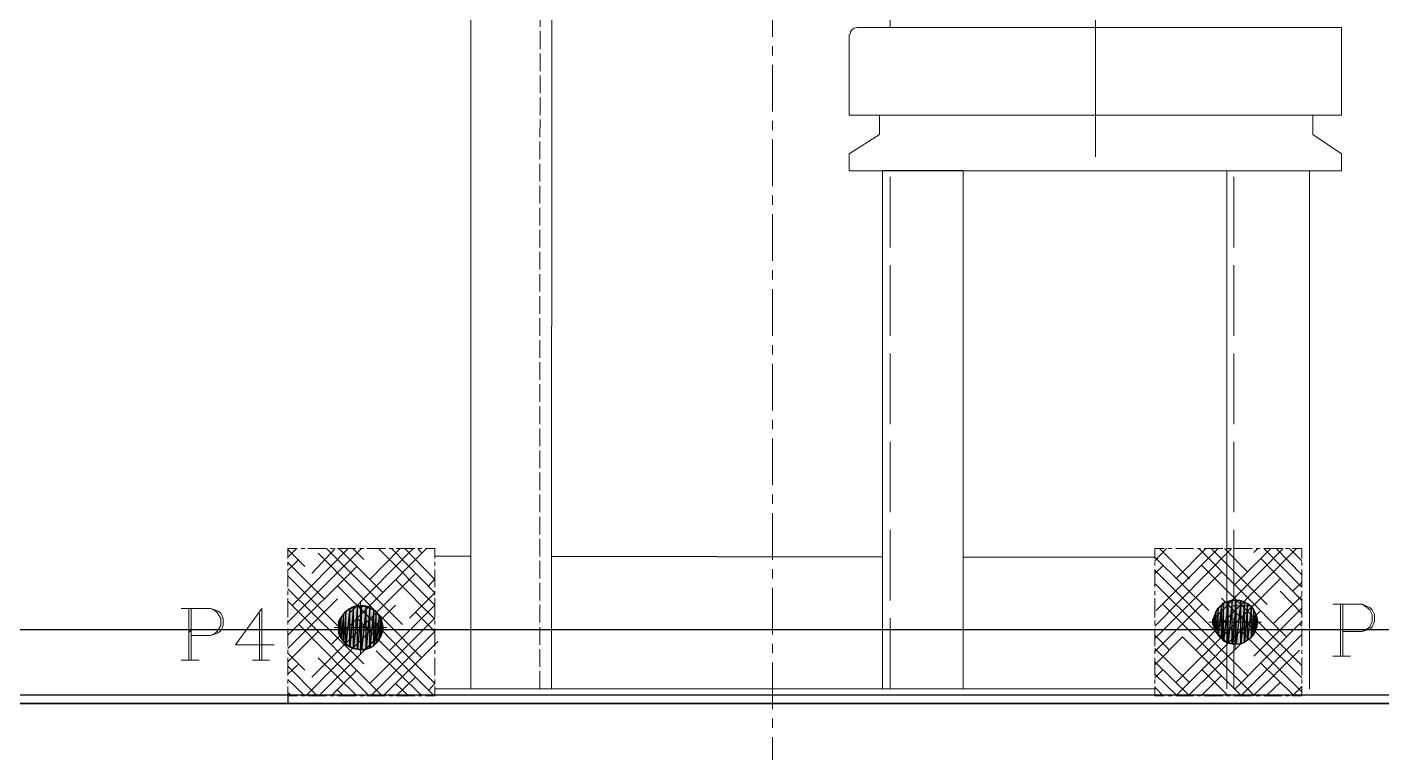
# Model space of a CAD drawing. Header units: millimetres. Extents: x -665 to 1025160, y -26028 to 4210.
# Drawn here: x 17782 to 18704, y -2053 to -1560 of the extents above; entities that cross this region are included whole.
import ezdxf

# ---------------------------------------------------------------- set-up
doc = ezdxf.new("R2010")
doc.units = ezdxf.units.MM
doc.linetypes.add('$0$ACAD_ISO02W100', pattern=[15, 12, -3])
doc.linetypes.add('$0$CENTER', pattern=[50.8, 31.75, -6.35, 6.35, -6.35])
doc.layers.add('$0$CL', color=2, linetype='$0$CENTER', lineweight=0)
doc.layers.add('$0$DL', color=8, linetype='$0$ACAD_ISO02W100', lineweight=0)
for name, color, linetype in [('A-ANNO', 7, 'Continuous'), ('A-SLAB', 7, 'Continuous'), ('S-BEAM', 7, 'Continuous')]:
    doc.layers.add(name, color=color, linetype=linetype)

msp = doc.modelspace()

# ---------------------------------------------------------------- hatches: boundary and pattern name
at = {"true_color": 0x000007}
h = msp.add_hatch(color=7, dxfattribs=at)
h.paths.add_polyline_path([(18003.939, -1982.048), (18003.939, -1953.607), (18001.305, -1980.994)])
h.paths.add_polyline_path([(18003.939, -1953.607), (18001.305, -1980.994), (18001.305, -1955.187)])
h = msp.add_hatch(color=7, dxfattribs=at)
h.paths.add_polyline_path([(18006.572, -1982.574), (18006.572, -1953.08), (18003.939, -1982.048)])
h.paths.add_polyline_path([(18006.572, -1953.08), (18003.939, -1982.048), (18003.939, -1953.607)])
h = msp.add_hatch(color=7, dxfattribs=at)
h.paths.add_polyline_path([(18009.206, -1983.101), (18009.206, -1953.08), (18006.572, -1982.574)])
h.paths.add_polyline_path([(18009.206, -1953.08), (18006.572, -1982.574), (18006.572, -1953.08)])
h = msp.add_hatch(color=7, dxfattribs=at)
h.paths.add_polyline_path([(18012.366, -1982.574), (18012.366, -1953.607), (18009.206, -1983.101)])
h.paths.add_polyline_path([(18012.366, -1953.607), (18009.206, -1983.101), (18009.206, -1953.08)])
h = msp.add_hatch(color=7, dxfattribs=at)
h.paths.add_polyline_path([(18014.999, -1981.521), (18014.999, -1954.66), (18012.366, -1982.574)])
h.paths.add_polyline_path([(18014.999, -1954.66), (18012.366, -1982.574), (18012.366, -1953.607)])
h = msp.add_hatch(color=7, dxfattribs=at)
h.paths.add_polyline_path([(18594.357, -1975.201), (18594.357, -1952.553), (18592.25, -1973.094)])
h.paths.add_polyline_path([(18594.357, -1952.553), (18592.25, -1973.094), (18592.25, -1954.66)])
h = msp.add_hatch(color=7, dxfattribs=at)
h.paths.add_polyline_path([(18595.937, -1976.781), (18595.937, -1950.973), (18594.357, -1975.201)])
h.paths.add_polyline_path([(18595.937, -1950.973), (18594.357, -1975.201), (18594.357, -1952.553)])
h = msp.add_hatch(color=7, dxfattribs=at)
h.paths.add_polyline_path([(18599.097, -1978.361), (18599.097, -1949.92), (18595.937, -1976.781)])
h.paths.add_polyline_path([(18599.097, -1949.92), (18595.937, -1976.781), (18595.937, -1950.973)])
h = msp.add_hatch(color=7, dxfattribs=at)
h.paths.add_polyline_path([(18601.731, -1978.888), (18601.731, -1949.393), (18599.097, -1978.361)])
h.paths.add_polyline_path([(18601.731, -1949.393), (18599.097, -1978.361), (18599.097, -1949.92)])
h = msp.add_hatch(color=7, dxfattribs=at)
h.paths.add_polyline_path([(18604.364, -1978.888), (18604.364, -1948.866), (18601.731, -1978.888)])
h.paths.add_polyline_path([(18604.364, -1948.866), (18601.731, -1978.888), (18601.731, -1949.393)])
h = msp.add_hatch(color=7, dxfattribs=at)
h.paths.add_polyline_path([(18607.524, -1978.888), (18607.524, -1949.393), (18604.364, -1978.888)])
h.paths.add_polyline_path([(18607.524, -1949.393), (18604.364, -1978.888), (18604.364, -1948.866)])
h = msp.add_hatch(color=7, dxfattribs=at)
h.paths.add_polyline_path([(18610.158, -1977.834), (18610.158, -1950.446), (18607.524, -1978.888)])
h.paths.add_polyline_path([(18610.158, -1950.446), (18607.524, -1978.888), (18607.524, -1949.393)])
h = msp.add_hatch(color=7, dxfattribs=at)
h.paths.add_polyline_path([(18612.264, -1976.254), (18612.264, -1951.5), (18610.158, -1977.834)])
h.paths.add_polyline_path([(18612.264, -1951.5), (18610.158, -1977.834), (18610.158, -1950.446)])
h = msp.add_hatch(color=7, dxfattribs=at)
h.paths.add_polyline_path([(18614.898, -1974.147), (18614.898, -1953.607), (18612.264, -1976.254)])
h.paths.add_polyline_path([(18614.898, -1953.607), (18612.264, -1976.254), (18612.264, -1951.5)])
h = msp.add_hatch(color=7, dxfattribs=at)
h.paths.add_polyline_path([(18616.478, -1972.041), (18616.478, -1956.24), (18614.898, -1974.147)])
h.paths.add_polyline_path([(18616.478, -1956.24), (18614.898, -1974.147), (18614.898, -1953.607)])
h = msp.add_hatch(color=7, dxfattribs=at)
h.paths.add_polyline_path([(17995.512, -1975.201), (17995.512, -1960.98), (17993.932, -1972.041)])
h.paths.add_polyline_path([(17995.512, -1960.98), (17993.932, -1972.041), (17993.932, -1963.614)])
h = msp.add_hatch(color=7, dxfattribs=at)
h.paths.add_polyline_path([(17993.932, -1972.041), (17993.932, -1963.614), (17993.932, -1969.407)])
h.paths.add_polyline_path([(17993.932, -1963.614), (17993.932, -1969.407), (17993.932, -1966.774)])
h = msp.add_hatch(color=7, dxfattribs=at)
h.paths.add_polyline_path([(17997.092, -1977.308), (17997.092, -1958.873), (17995.512, -1975.201)])
h.paths.add_polyline_path([(17997.092, -1958.873), (17995.512, -1975.201), (17995.512, -1960.98)])
h = msp.add_hatch(color=7, dxfattribs=at)
h.paths.add_polyline_path([(17998.672, -1979.414), (17998.672, -1956.767), (17997.092, -1977.308)])
h.paths.add_polyline_path([(17998.672, -1956.767), (17997.092, -1977.308), (17997.092, -1958.873)])
h = msp.add_hatch(color=7, dxfattribs=at)
h.paths.add_polyline_path([(18001.305, -1980.994), (18001.305, -1955.187), (17998.672, -1979.414)])
h.paths.add_polyline_path([(18001.305, -1955.187), (17998.672, -1979.414), (17998.672, -1956.767)])
h = msp.add_hatch(color=7, dxfattribs=at)
h.paths.add_polyline_path([(18017.633, -1979.941), (18017.633, -1955.713), (18014.999, -1981.521)])
h.paths.add_polyline_path([(18017.633, -1955.713), (18014.999, -1981.521), (18014.999, -1954.66)])
h = msp.add_hatch(color=7, dxfattribs=at)
h.paths.add_polyline_path([(18019.213, -1978.361), (18019.213, -1957.293), (18017.633, -1979.941)])
h.paths.add_polyline_path([(18019.213, -1957.293), (18017.633, -1979.941), (18017.633, -1955.713)])
h = msp.add_hatch(color=7, dxfattribs=at)
h.paths.add_polyline_path([(18021.32, -1976.254), (18021.32, -1959.927), (18019.213, -1978.361)])
h.paths.add_polyline_path([(18021.32, -1959.927), (18019.213, -1978.361), (18019.213, -1957.293)])
h = msp.add_hatch(color=7, dxfattribs=at)
h.paths.add_polyline_path([(18022.373, -1973.621), (18022.373, -1962.56), (18021.32, -1976.254)])
h.paths.add_polyline_path([(18022.373, -1962.56), (18021.32, -1976.254), (18021.32, -1959.927)])
h = msp.add_hatch(color=7, dxfattribs=at)
h.paths.add_polyline_path([(18023.426, -1970.987), (18023.426, -1965.194), (18022.373, -1973.621)])
h.paths.add_polyline_path([(18023.426, -1965.194), (18022.373, -1973.621), (18022.373, -1962.56)])
h = msp.add_hatch(color=7, dxfattribs=at)
h.paths.add_polyline_path([(18589.617, -1968.354), (18589.617, -1959.927), (18588.563, -1965.72)])
h.paths.add_polyline_path([(18589.617, -1959.927), (18588.563, -1965.72), (18588.563, -1962.56)])
h = msp.add_hatch(color=7, dxfattribs=at)
h.paths.add_polyline_path([(18590.67, -1970.987), (18590.67, -1957.293), (18589.617, -1968.354)])
h.paths.add_polyline_path([(18590.67, -1957.293), (18589.617, -1968.354), (18589.617, -1959.927)])
h = msp.add_hatch(color=7, dxfattribs=at)
h.paths.add_polyline_path([(18592.25, -1973.094), (18592.25, -1954.66), (18590.67, -1970.987)])
h.paths.add_polyline_path([(18592.25, -1954.66), (18590.67, -1970.987), (18590.67, -1957.293)])
h = msp.add_hatch(color=7, dxfattribs=at)
h.paths.add_polyline_path([(18617.531, -1969.407), (18617.531, -1958.347), (18616.478, -1972.041)])
h.paths.add_polyline_path([(18617.531, -1958.347), (18616.478, -1972.041), (18616.478, -1956.24)])
h = msp.add_hatch(color=7, dxfattribs=at)
h.paths.add_polyline_path([(18618.585, -1966.774), (18618.585, -1960.98), (18617.531, -1969.407)])
h.paths.add_polyline_path([(18618.585, -1960.98), (18617.531, -1969.407), (18617.531, -1958.347)])
for points in [[(18618.585, -1964.14), (18618.585, -1966.774), (18618.585, -1960.98)], [(18023.953, -1967.827), (18023.426, -1970.987), (18023.426, -1965.194)]]:
    msp.add_hatch(color=7, dxfattribs=at).paths.add_polyline_path(points)

# ---------------------------------------------------------------- linework, layer by layer
at = {"layer": '$0$CL'}
msp.add_line((18289.044, -2277.389), (18289.044, -270.735), dxfattribs=at)
at = {"layer": '$0$DL', "ltscale": 4}
msp.add_line((18602.824, -2009.443), (18602.824, -1657.296), dxfattribs=at)
at = {"layer": '$0$DL'}
msp.add_lwpolyline([(18130.538, -2009.443), (18131.312, -529.443)], dxfattribs=at)
at = {"layer": '$0$DL', "ltscale": 4}
msp.add_lwpolyline([(18369.061, -2009.443), (18369.061, -1657.296)], dxfattribs=at)
for p, q in [((18418.569, -1657.296), (18363.794, -1657.296)), ((18138.771, -1919.372), (18363.794, -1919.661)), ((18418.569, -1919.731), (18549.062, -1919.898)), ((17959.17, -2014.176), (17959.17, -2019.443))]:
    msp.add_line(p, q)
at = {"color": 7, "linetype": 'Continuous', "lineweight": 20, "true_color": 0x000007}
for points in [[(18369.1, -1559.858), (18369.1, -1458.734), (18369.1, -1458.734)], [(18508.673, -1534.051), (18508.673, -1596.2), (18508.673, -1596.2)], [(18341.186, -1619.374), (18341.186, -1564.599), (18341.186, -1564.599)], [(18346.453, -1559.858), (18349.086, -1559.858), (18349.086, -1559.858)], [(18349.086, -1559.858), (18668.786, -1559.858), (18668.786, -1559.858)], [(18668.786, -1559.858), (18676.16, -1559.858), (18676.16, -1559.858)], [(18676.16, -1559.858), (18676.16, -1619.374), (18676.16, -1619.374)], [(18508.673, -1578.314), (18508.673, -1647.837), (18508.673, -1647.837)], [(18508.673, -1608.84), (18508.673, -1621.481), (18508.673, -1621.481)], [(18676.16, -1619.374), (18341.186, -1619.374), (18341.186, -1619.374)], [(18361.727, -1619.374), (18361.727, -1632.541), (18361.727, -1632.541)], [(18508.673, -1619.374), (18361.727, -1619.374), (18361.727, -1619.374)], [(18508.673, -1619.374), (18656.673, -1619.374), (18656.673, -1619.374)], [(18656.673, -1619.374), (18656.673, -1632.541), (18676.16, -1645.709)], [(18361.727, -1632.541), (18341.186, -1645.709), (18341.186, -1645.709)], [(18341.186, -1645.709), (18341.186, -1657.296), (18341.186, -1657.296)], [(18676.16, -1645.709), (18676.16, -1657.296), (18676.16, -1657.296)], [(18341.186, -1657.296), (18676.16, -1657.296), (18676.16, -1657.296)], [(18009.206, -1914.105), (17959.17, -1964.14), (17959.17, -1964.14)], [(17964.964, -1914.105), (17959.17, -1919.898), (17959.17, -1919.898)], [(17959.17, -1920.952), (17959.17, -1914.105), (17959.17, -1914.105)], [(17959.17, -1914.105), (17965.491, -1914.105), (17965.491, -1914.105)], [(17959.17, -1914.632), (17970.757, -1926.219), (17970.757, -1926.219)], [(18000.252, -1914.105), (17962.33, -1952.553), (17962.33, -1952.553)], [(17968.124, -1914.105), (17970.757, -1914.105), (17970.757, -1914.105)], [(17972.864, -1914.105), (17985.505, -1914.105), (17985.505, -1914.105)], [(17991.298, -1914.105), (17975.498, -1930.959), (17975.498, -1930.959)], [(17979.711, -1917.265), (18050.287, -1988.368), (18050.287, -1988.368)], [(17985.505, -1914.105), (18037.12, -1965.72), (18037.12, -1965.72)], [(17988.138, -1914.105), (17990.245, -1914.105), (17990.245, -1914.105)], [(18053.448, -1914.105), (17988.665, -1979.414), (17988.665, -1979.414)], [(17992.878, -1914.105), (18005.519, -1914.105), (18005.519, -1914.105)], [(17993.932, -1914.105), (18023.953, -1944.126), (18023.953, -1944.126)], [(18044.494, -1914.105), (18001.832, -1957.293), (18001.832, -1957.293)], [(18003.412, -1914.105), (18010.786, -1921.479), (18010.786, -1921.479)], [(18008.152, -1914.105), (18010.786, -1914.105), (18010.786, -1914.105)], [(18012.893, -1914.105), (18025.533, -1914.105), (18025.533, -1914.105)], [(18035.54, -1914.105), (18014.999, -1935.172), (18014.999, -1935.172)], [(18020.793, -1914.105), (18059.241, -1952.553), (18059.241, -1952.553)], [(18028.166, -1914.105), (18030.8, -1914.105), (18030.8, -1914.105)], [(18029.747, -1914.105), (18059.241, -1944.126), (18059.241, -1944.126)], [(18032.907, -1914.105), (18045.547, -1914.105), (18045.547, -1914.105)], [(18038.7, -1914.105), (18059.241, -1935.172), (18059.241, -1935.172)], [(18047.654, -1914.105), (18050.287, -1917.265), (18050.287, -1917.265)], [(18048.181, -1914.105), (18050.287, -1914.105), (18050.287, -1914.105)], [(18052.921, -1914.105), (18059.241, -1914.105), (18059.241, -1914.105)], [(18059.241, -1914.105), (18059.241, -1920.952), (18059.241, -1920.952)], [(18601.204, -1914.105), (18549.062, -1966.774), (18549.062, -1966.774)], [(18556.962, -1914.105), (18549.062, -1922.532), (18549.062, -1922.532)], [(18549.062, -1914.105), (18555.382, -1914.105), (18555.382, -1914.105)], [(18549.062, -1920.952), (18549.062, -1914.105), (18549.062, -1914.105)], [(18592.25, -1914.105), (18550.115, -1956.24), (18550.115, -1956.24)], [(18552.222, -1914.105), (18572.763, -1934.646), (18572.763, -1934.646)], [(18558.015, -1914.105), (18560.649, -1914.105), (18560.649, -1914.105)], [(18583.823, -1914.105), (18563.282, -1934.646), (18563.282, -1934.646)], [(18563.282, -1914.105), (18575.396, -1914.105), (18575.396, -1914.105)], [(18645.446, -1914.105), (18576.976, -1983.101), (18576.976, -1983.101)], [(18578.03, -1914.105), (18580.136, -1914.105), (18580.136, -1914.105)], [(18579.083, -1914.105), (18638.599, -1974.147), (18638.599, -1974.147)], [(18582.77, -1914.105), (18595.41, -1914.105), (18595.41, -1914.105)], [(18587.51, -1914.105), (18625.432, -1952.027), (18625.432, -1952.027)], [(18636.492, -1914.105), (18590.143, -1960.98), (18590.143, -1960.98)], [(18596.464, -1914.105), (18612.264, -1929.906), (18612.264, -1929.906)], [(18598.044, -1914.105), (18600.677, -1914.105), (18600.677, -1914.105)], [(18602.784, -1914.105), (18615.425, -1914.105), (18615.425, -1914.105)], [(18628.065, -1914.105), (18603.311, -1938.859), (18603.311, -1938.859)], [(18619.111, -1914.105), (18616.478, -1916.738), (18616.478, -1916.738)], [(18618.058, -1914.105), (18620.691, -1914.105), (18620.691, -1914.105)], [(18623.325, -1914.105), (18649.133, -1940.439), (18649.133, -1940.439)], [(18623.325, -1914.105), (18635.439, -1914.105), (18635.439, -1914.105)], [(18631.752, -1914.105), (18649.133, -1932.012), (18649.133, -1932.012)], [(18638.072, -1914.105), (18640.179, -1914.105), (18640.179, -1914.105)], [(18640.706, -1914.105), (18649.133, -1922.532), (18649.133, -1922.532)], [(18642.812, -1914.105), (18649.133, -1914.105), (18649.133, -1914.105)], [(18649.133, -1914.105), (18649.133, -1920.952), (18649.133, -1920.952)], [(17966.544, -1921.479), (17959.17, -1928.852), (17959.17, -1928.852)], [(17959.17, -1925.692), (17959.17, -1923.059), (17959.17, -1923.059)], [(17959.17, -1923.585), (17983.925, -1948.34), (17983.925, -1948.34)], [(18006.046, -1926.219), (17959.17, -1973.094), (17959.17, -1973.094)], [(18059.241, -1923.059), (18059.241, -1925.692), (18059.241, -1925.692)], [(18549.062, -1919.898), (18585.93, -1956.24), (18585.93, -1956.24)], [(18549.062, -1925.692), (18549.062, -1923.059), (18549.062, -1923.059)], [(18554.855, -1925.692), (18549.062, -1930.959), (18549.062, -1930.959)], [(18581.19, -1925.692), (18649.133, -1993.635), (18649.133, -1993.635)], [(18621.218, -1920.952), (18649.133, -1949.393), (18649.133, -1949.393)], [(18649.133, -1923.059), (18649.133, -1925.692), (18649.133, -1925.692)], [(17959.17, -1940.439), (17959.17, -1928.326), (17959.17, -1928.326)], [(17959.17, -1932.539), (17997.092, -1970.461), (17997.092, -1970.461)], [(18046.074, -1930.959), (17975.498, -2001.535), (17975.498, -2001.535)], [(18032.38, -1935.172), (18059.241, -1962.034), (18059.241, -1962.034)], [(18059.241, -1934.646), (18055.028, -1939.386), (18055.028, -1939.386)], [(18059.241, -1928.326), (18059.241, -1940.439), (18059.241, -1940.439)], [(18549.062, -1940.439), (18549.062, -1928.326), (18549.062, -1928.326)], [(18549.062, -1928.852), (18599.097, -1978.888), (18599.097, -1978.888)], [(18594.357, -1929.906), (18549.062, -1975.201), (18549.062, -1975.201)], [(18634.385, -1934.646), (18563.282, -2005.222), (18563.282, -2005.222)], [(18649.133, -1928.326), (18649.133, -1940.439), (18649.133, -1940.439)], [(17959.17, -1941.493), (18010.786, -1992.582), (18010.786, -1992.582)], [(17959.17, -1945.706), (17959.17, -1943.073), (17959.17, -1943.073)], [(17992.878, -1939.386), (18059.241, -2005.749), (18059.241, -2005.749)], [(18059.241, -1944.126), (18041.86, -1961.507), (18041.86, -1961.507)], [(18059.241, -1943.073), (18059.241, -1945.706), (18059.241, -1945.706)], [(18549.062, -1937.806), (18612.264, -2000.482), (18612.264, -2000.482)], [(18549.062, -1945.706), (18549.062, -1943.073), (18549.062, -1943.073)], [(18634.385, -1943.073), (18649.133, -1958.347), (18649.133, -1958.347)], [(18649.133, -1937.279), (18642.812, -1943.073), (18642.812, -1943.073)], [(18649.133, -1943.073), (18649.133, -1945.706), (18649.133, -1945.706)], [(17959.17, -1960.98), (17959.17, -1947.813), (17959.17, -1947.813)], [(17992.878, -1948.34), (17959.17, -1982.048), (17959.17, -1982.048)], [(17959.17, -1949.92), (18023.426, -2014.176), (18023.426, -2014.176)], [(18032.38, -1952.553), (17971.284, -2014.176), (17971.284, -2014.176)], [(18008.679, -1967.827), (18008.679, -1949.92), (18008.679, -1949.92)], [(18059.241, -1952.553), (18028.166, -1983.628), (18028.166, -1983.628)], [(18059.241, -1947.813), (18059.241, -1960.98), (18059.241, -1960.98)], [(18549.062, -1960.98), (18549.062, -1947.813), (18549.062, -1947.813)], [(18581.19, -1952.027), (18549.062, -1984.155), (18549.062, -1984.155)], [(18554.855, -1952.027), (18617.005, -2014.176), (18617.005, -2014.176)], [(18594.357, -1947.813), (18649.133, -2002.062), (18649.133, -2002.062)], [(18614.898, -1966.247), (18614.898, -1953.08), (18601.731, -1953.08)], [(18603.837, -1982.048), (18603.837, -1964.14), (18603.837, -1946.233)], [(18649.133, -1946.233), (18629.645, -1965.194), (18629.645, -1965.194)], [(18649.133, -1947.813), (18649.133, -1960.98), (18649.133, -1960.98)], [(18670.171, -1952.001), (18690.185, -1952.001), (18695.452, -1954.108), (18697.032, -1955.688), (18698.612, -1958.848), (18698.612, -1963.588), (18697.032, -1967.275), (18695.452, -1968.855), (18690.185, -1970.435), (18677.018, -1970.435)], [(18675.438, -1952.001), (18675.438, -1987.289), (18675.438, -1987.289)], [(18677.018, -1952.001), (18677.018, -1987.289), (18677.018, -1987.289)], [(18690.185, -1952.001), (18693.345, -1954.108), (18695.452, -1955.688), (18697.032, -1958.848), (18697.032, -1963.588), (18695.452, -1967.275), (18693.345, -1968.855), (18690.185, -1970.435)], [(17886.591, -1954.756), (17906.605, -1954.756), (17911.345, -1956.336), (17913.452, -1957.916), (17915.032, -1961.603), (17915.032, -1966.343), (17913.452, -1970.03), (17911.345, -1971.61), (17906.605, -1973.19), (17893.438, -1973.19)], [(17891.858, -1954.756), (17891.858, -1990.044), (17891.858, -1990.044)], [(17893.438, -1954.756), (17893.438, -1990.044), (17893.438, -1990.044)], [(17906.605, -1954.756), (17909.765, -1956.336), (17911.345, -1957.916), (17913.452, -1961.603), (17913.452, -1966.343), (17911.345, -1970.03), (17909.765, -1971.61), (17906.605, -1973.19)], [(17941.367, -1990.044), (17941.367, -1954.756), (17923.459, -1979.51), (17949.794, -1979.51)], [(17939.787, -1957.916), (17939.787, -1990.044), (17939.787, -1990.044)], [(17959.17, -1965.72), (17959.17, -1963.087), (17959.17, -1963.087)], [(18006.046, -1961.507), (18058.714, -2014.176), (18058.714, -2014.176)], [(18059.241, -1961.507), (18014.999, -2005.749), (18014.999, -2005.749)], [(18046.074, -1957.293), (18059.241, -1970.461), (18059.241, -1970.461)], [(18059.241, -1963.087), (18059.241, -1965.72), (18059.241, -1965.72)], [(18549.062, -1965.72), (18549.062, -1963.087), (18549.062, -1963.087)], [(18621.218, -1956.24), (18563.282, -2014.176), (18563.282, -2014.176)], [(18649.133, -1963.614), (18603.311, -2009.962), (18603.311, -2009.962)], [(18649.133, -1954.66), (18616.478, -1987.315), (18616.478, -1987.315)], [(18649.133, -1963.087), (18649.133, -1965.72), (18649.133, -1965.72)], [(17959.17, -1980.468), (17959.17, -1968.354), (17959.17, -1968.354)], [(17979.711, -1970.461), (17959.17, -1991.001), (17959.17, -1991.001)], [(17966.544, -1965.72), (18014.473, -2014.176), (18014.473, -2014.176)], [(17990.772, -1967.827), (18008.679, -1967.827), (18008.679, -1986.261)], [(18008.679, -1967.827), (18026.586, -1967.827), (18026.586, -1967.827)], [(18059.241, -1970.461), (18015.526, -2014.176), (18015.526, -2014.176)], [(18059.241, -1968.354), (18059.241, -1980.468), (18059.241, -1980.468)], [(18549.062, -1980.468), (18549.062, -1968.354), (18549.062, -1968.354)], [(18603.837, -1964.14), (18585.93, -1964.14), (18585.93, -1964.14)], [(18603.837, -1964.14), (18621.745, -1964.14), (18621.745, -1964.14)], [(18607.524, -1969.934), (18649.133, -2011.542), (18649.133, -2011.542)], [(18649.133, -1972.567), (18607.524, -2014.176), (18607.524, -2014.176)], [(18647.553, -1965.194), (18649.133, -1966.774), (18649.133, -1966.774)], [(18649.133, -1968.354), (18649.133, -1980.468), (18649.133, -1980.468)], [(18019.213, -1975.201), (17980.238, -2014.176), (17980.238, -2014.176)], [(18059.241, -1979.414), (18023.953, -2014.176), (18023.953, -2014.176)], [(18059.241, -1979.414), (18061.348, -1977.308), (18061.348, -1977.308)], [(18549.062, -1973.094), (18559.069, -1983.101), (18559.069, -1983.101)], [(18568.023, -1974.147), (18549.062, -1993.108), (18549.062, -1993.108)], [(18549.062, -1982.048), (18572.763, -2005.222), (18572.763, -2005.222)], [(18568.023, -1974.147), (18608.051, -2014.176), (18608.051, -2014.176)], [(18607.524, -1978.888), (18571.709, -2014.176), (18571.709, -2014.176)], [(17886.591, -1990.044), (17898.705, -1990.044), (17898.705, -1990.044)], [(17935.046, -1990.044), (17946.634, -1990.044), (17946.634, -1990.044)], [(17959.17, -1985.735), (17959.17, -1983.101), (17959.17, -1983.101)], [(17959.17, -1985.208), (17970.757, -1996.795), (17970.757, -1996.795)], [(17959.17, -2000.482), (17959.17, -1988.368), (17959.17, -1988.368)], [(17979.711, -1988.368), (18006.046, -2014.176), (18006.046, -2014.176)], [(18019.213, -1983.628), (18050.287, -2014.176), (18050.287, -2014.176)], [(18059.241, -1983.101), (18059.241, -1985.735), (18059.241, -1985.735)], [(18059.241, -1988.368), (18059.241, -2000.482), (18059.241, -2000.482)], [(18549.062, -1985.735), (18549.062, -1983.101), (18549.062, -1983.101)], [(18549.062, -2000.482), (18549.062, -1988.368), (18549.062, -1988.368)], [(18549.062, -1991.001), (18572.763, -2014.176), (18572.763, -2014.176)], [(18647.553, -1983.101), (18615.951, -2014.176), (18615.951, -2014.176)], [(18649.133, -1983.101), (18649.133, -1985.735), (18649.133, -1985.735)], [(18649.133, -1988.368), (18649.133, -2000.482), (18649.133, -2000.482)], [(18670.171, -1987.289), (18682.284, -1987.289), (18682.284, -1987.289)], [(17966.544, -1992.582), (17959.17, -1999.429), (17959.17, -1999.429)], [(17959.17, -1994.162), (17979.184, -2014.176), (17979.184, -2014.176)], [(18006.046, -1996.795), (17988.665, -2014.176), (17988.665, -2014.176)], [(18554.855, -1996.268), (18549.062, -2002.062), (18549.062, -2002.062)], [(18549.062, -1999.429), (18564.336, -2014.176), (18564.336, -2014.176)], [(18594.357, -2000.482), (18580.663, -2014.176), (18580.663, -2014.176)], [(18581.19, -1996.268), (18599.097, -2014.176), (18599.097, -2014.176)], [(18621.218, -1992.055), (18643.866, -2014.176), (18643.866, -2014.176)], [(17959.17, -2003.115), (17970.757, -2014.176), (17970.757, -2014.176)], [(17959.17, -2005.749), (17959.17, -2003.115), (17959.17, -2003.115)], [(17959.17, -2014.176), (17959.17, -2007.856), (17959.17, -2007.856)], [(18032.38, -2005.749), (18041.334, -2014.176), (18041.334, -2014.176)], [(18046.074, -2001.535), (18032.907, -2014.176), (18032.907, -2014.176)], [(18059.241, -2005.749), (18055.028, -2010.489), (18055.028, -2010.489)], [(18059.241, -2003.115), (18059.241, -2005.749), (18059.241, -2005.749)], [(18059.241, -2007.856), (18059.241, -2014.176), (18059.241, -2014.176)], [(18059.241, -2009.436), (18549.062, -2009.436), (18549.062, -2009.436)], [(18549.062, -2005.749), (18549.062, -2003.115), (18549.062, -2003.115)], [(18549.062, -2014.176), (18549.062, -2007.856), (18549.062, -2007.856)], [(18549.062, -2008.382), (18554.855, -2014.176), (18554.855, -2014.176)], [(18634.385, -2005.222), (18624.905, -2014.176), (18624.905, -2014.176)], [(18649.133, -2007.856), (18642.812, -2014.176), (18642.812, -2014.176)], [(18649.133, -2003.115), (18649.133, -2005.749), (18649.133, -2005.749)], [(18649.133, -2007.856), (18649.133, -2014.176), (18649.133, -2014.176)], [(17959.17, -2012.069), (17961.804, -2014.176), (17961.804, -2014.176)], [(17965.491, -2014.176), (17959.17, -2014.176), (17959.17, -2014.176)], [(17970.757, -2014.176), (17968.124, -2014.176), (17968.124, -2014.176)], [(17985.505, -2014.176), (17972.864, -2014.176), (17972.864, -2014.176)], [(17990.245, -2014.176), (17988.138, -2014.176), (17988.138, -2014.176)], [(17992.878, -2010.489), (17997.092, -2014.176), (17997.092, -2014.176)], [(18005.519, -2014.176), (17992.878, -2014.176), (17992.878, -2014.176)], [(18010.786, -2014.176), (18008.152, -2014.176), (18008.152, -2014.176)], [(18025.533, -2014.176), (18012.893, -2014.176), (18012.893, -2014.176)], [(18030.8, -2014.176), (18028.166, -2014.176), (18028.166, -2014.176)], [(18045.547, -2014.176), (18032.907, -2014.176), (18032.907, -2014.176)], [(18050.287, -2014.176), (18048.181, -2014.176), (18048.181, -2014.176)], [(18059.241, -2014.176), (18052.921, -2014.176), (18052.921, -2014.176)], [(18555.382, -2014.176), (18549.062, -2014.176), (18549.062, -2014.176)], [(18560.649, -2014.176), (18558.015, -2014.176), (18558.015, -2014.176)], [(18575.396, -2014.176), (18563.282, -2014.176), (18563.282, -2014.176)], [(18580.136, -2014.176), (18578.03, -2014.176), (18578.03, -2014.176)], [(18595.41, -2014.176), (18582.77, -2014.176), (18582.77, -2014.176)], [(18600.677, -2014.176), (18598.044, -2014.176), (18598.044, -2014.176)], [(18615.425, -2014.176), (18602.784, -2014.176), (18602.784, -2014.176)], [(18620.691, -2014.176), (18618.058, -2014.176), (18618.058, -2014.176)], [(18635.439, -2014.176), (18623.325, -2014.176), (18623.325, -2014.176)], [(18640.179, -2014.176), (18638.072, -2014.176), (18638.072, -2014.176)], [(18649.133, -2014.176), (18642.812, -2014.176), (18642.812, -2014.176)], [(17959.17, -2019.443), (18654.4, -2019.443), (18654.4, -2019.443)]]:
    msp.add_lwpolyline(points, dxfattribs=at)
at = {"color": 7, "linetype": 'Continuous', "lineweight": 20}
for points in [[(18083.996, -1919.372), (18059.241, -1919.372)], [(17907.659, -1955.283), (17907.79, -1955.151)], [(17891.858, -1971.083), (17893.438, -1969.503)]]:
    msp.add_lwpolyline(points, dxfattribs=at)
at = {"color": 7, "linetype": 'Continuous', "lineweight": -2, "true_color": 0x000007}
for points in [[(18003.939, -1982.048), (18003.939, -1953.607), (18001.305, -1980.994)], [(18003.939, -1953.607), (18001.305, -1980.994), (18001.305, -1955.187)], [(18006.572, -1982.574), (18006.572, -1953.08), (18003.939, -1982.048)], [(18006.572, -1953.08), (18003.939, -1982.048), (18003.939, -1953.607)], [(18009.206, -1983.101), (18009.206, -1953.08), (18006.572, -1982.574)], [(18009.206, -1953.08), (18006.572, -1982.574), (18006.572, -1953.08)], [(18012.366, -1953.607), (18009.206, -1983.101), (18009.206, -1953.08)], [(18012.366, -1982.574), (18012.366, -1953.607), (18009.206, -1983.101)], [(18014.999, -1954.66), (18012.366, -1982.574), (18012.366, -1953.607)], [(18594.357, -1975.201), (18594.357, -1952.553), (18592.25, -1973.094)], [(18594.357, -1952.553), (18592.25, -1973.094), (18592.25, -1954.66)], [(18595.937, -1976.781), (18595.937, -1950.973), (18594.357, -1975.201)], [(18595.937, -1950.973), (18594.357, -1975.201), (18594.357, -1952.553)], [(18599.097, -1978.361), (18599.097, -1949.92), (18595.937, -1976.781)], [(18599.097, -1949.92), (18595.937, -1976.781), (18595.937, -1950.973)], [(18601.731, -1978.888), (18601.731, -1949.393), (18599.097, -1978.361)], [(18601.731, -1949.393), (18599.097, -1978.361), (18599.097, -1949.92)], [(18604.364, -1978.888), (18604.364, -1948.866), (18601.731, -1978.888)], [(18604.364, -1948.866), (18601.731, -1978.888), (18601.731, -1949.393)], [(18607.524, -1949.393), (18604.364, -1978.888), (18604.364, -1948.866)], [(18607.524, -1978.888), (18607.524, -1949.393), (18604.364, -1978.888)], [(18610.158, -1950.446), (18607.524, -1978.888), (18607.524, -1949.393)], [(18610.158, -1977.834), (18610.158, -1950.446), (18607.524, -1978.888)], [(18612.264, -1951.5), (18610.158, -1977.834), (18610.158, -1950.446)], [(18612.264, -1976.254), (18612.264, -1951.5), (18610.158, -1977.834)], [(18614.898, -1953.607), (18612.264, -1976.254), (18612.264, -1951.5)], [(18614.898, -1974.147), (18614.898, -1953.607), (18612.264, -1976.254)], [(18616.478, -1956.24), (18614.898, -1974.147), (18614.898, -1953.607)], [(17995.512, -1975.201), (17995.512, -1960.98), (17993.932, -1972.041)], [(17995.512, -1960.98), (17993.932, -1972.041), (17993.932, -1963.614)], [(17993.932, -1972.041), (17993.932, -1963.614), (17993.932, -1969.407)], [(17993.932, -1963.614), (17993.932, -1969.407), (17993.932, -1966.774)], [(17997.092, -1977.308), (17997.092, -1958.873), (17995.512, -1975.201)], [(17997.092, -1958.873), (17995.512, -1975.201), (17995.512, -1960.98)], [(17998.672, -1979.414), (17998.672, -1956.767), (17997.092, -1977.308)], [(17998.672, -1956.767), (17997.092, -1977.308), (17997.092, -1958.873)], [(18001.305, -1980.994), (18001.305, -1955.187), (17998.672, -1979.414)], [(18001.305, -1955.187), (17998.672, -1979.414), (17998.672, -1956.767)], [(18014.999, -1981.521), (18014.999, -1954.66), (18012.366, -1982.574)], [(18017.633, -1955.713), (18014.999, -1981.521), (18014.999, -1954.66)], [(18017.633, -1979.941), (18017.633, -1955.713), (18014.999, -1981.521)], [(18019.213, -1957.293), (18017.633, -1979.941), (18017.633, -1955.713)], [(18019.213, -1978.361), (18019.213, -1957.293), (18017.633, -1979.941)], [(18021.32, -1959.927), (18019.213, -1978.361), (18019.213, -1957.293)], [(18021.32, -1976.254), (18021.32, -1959.927), (18019.213, -1978.361)], [(18022.373, -1962.56), (18021.32, -1976.254), (18021.32, -1959.927)], [(18022.373, -1973.621), (18022.373, -1962.56), (18021.32, -1976.254)], [(18023.426, -1965.194), (18022.373, -1973.621), (18022.373, -1962.56)], [(18589.617, -1968.354), (18589.617, -1959.927), (18588.563, -1965.72)], [(18589.617, -1959.927), (18588.563, -1965.72), (18588.563, -1962.56)], [(18590.67, -1970.987), (18590.67, -1957.293), (18589.617, -1968.354)], [(18590.67, -1957.293), (18589.617, -1968.354), (18589.617, -1959.927)], [(18592.25, -1973.094), (18592.25, -1954.66), (18590.67, -1970.987)], [(18592.25, -1954.66), (18590.67, -1970.987), (18590.67, -1957.293)], [(18616.478, -1972.041), (18616.478, -1956.24), (18614.898, -1974.147)], [(18617.531, -1958.347), (18616.478, -1972.041), (18616.478, -1956.24)], [(18617.531, -1969.407), (18617.531, -1958.347), (18616.478, -1972.041)], [(18618.585, -1960.98), (18617.531, -1969.407), (18617.531, -1958.347)], [(18618.585, -1966.774), (18618.585, -1960.98), (18617.531, -1969.407)], [(18618.585, -1964.14), (18618.585, -1966.774), (18618.585, -1960.98)], [(18023.426, -1970.987), (18023.426, -1965.194), (18022.373, -1973.621)], [(18023.953, -1967.827), (18023.426, -1970.987), (18023.426, -1965.194)]]:
    msp.add_lwpolyline(points, close=True, dxfattribs=at)
for points in [[(18083.662, -1969.443), (17823.736, -1969.443)], [(18341.186, -1969.443), (18138.473, -1969.443)]]:
    msp.add_lwpolyline(points)
at = {"color": 7, "linetype": 'Continuous', "lineweight": 20, "true_color": 0x000007}
msp.add_lwpolyline([(18634.385, -2014.176), (18634.385, -2014.176)], close=True, dxfattribs=at)
msp.add_open_spline([(18346.453, -1559.858), (18343.819, -1559.858), (18341.713, -1561.965), (18341.713, -1564.599)], degree=3, dxfattribs=at)
at = {"color": 7, "linetype": 'Continuous', "lineweight": 20}
for points in [[(18008.679, -1982.574), (18017.106, -1982.574), (18023.953, -1976.254), (18023.953, -1967.827), (18023.953, -1967.827), (18023.953, -1959.4), (18017.106, -1952.553), (18008.679, -1952.553), (18008.679, -1952.553), (18000.779, -1952.553), (17993.932, -1959.4), (17993.932, -1967.827), (17993.932, -1967.827), (17993.932, -1976.254), (18000.779, -1982.574), (18008.679, -1982.574)], [(18603.837, -1978.888), (18612.264, -1978.888), (18619.111, -1972.567), (18619.111, -1964.14), (18619.111, -1964.14), (18619.111, -1955.713), (18612.264, -1948.866), (18603.837, -1948.866), (18603.837, -1948.866), (18595.937, -1948.866), (18589.09, -1955.713), (18589.09, -1964.14), (18589.09, -1964.14), (18589.09, -1972.567), (18595.937, -1978.888), (18603.837, -1978.888)]]:
    msp.add_open_spline(points, degree=3, knots=[0, 0, 0, 0, 0.0625, 0.0625, 0.0625, 0.062501, 0.125, 0.125, 0.125, 0.125001, 0.1875, 0.1875, 0.1875, 0.187501, 1, 1, 1, 1], dxfattribs=at)
at = {"layer": 'A-ANNO', "color": 7, "linetype": 'Continuous', "lineweight": 20}
for points in [[(18083.662, -2009.443), (18083.837, -529.443)], [(18139.248, -529.443), (18138.478, -2009.443)], [(18363.794, -2009.443), (18363.794, -1657.296)], [(18418.569, -1657.296), (18418.569, -2009.443)], [(18598.044, -2009.443), (18598.044, -1657.296)], [(18654.439, -1657.296), (18654.439, -2009.443), (18654.439, -2009.443)]]:
    msp.add_lwpolyline(points, dxfattribs=at)
at = {"layer": 'A-SLAB'}
msp.add_lwpolyline([(16539.044, -2269.443), (20039.044, -2269.443), (20039.044, -2019.443), (16539.044, -2019.443)], close=True, dxfattribs=at)
at = {"layer": 'S-BEAM'}
msp.add_line((17399.044, -2013.443), (19179.044, -2013.443), dxfattribs=at)
msp.add_lwpolyline([(17399.044, -2019.443), (19179.044, -2019.443), (19179.044, -1969.443), (17399.044, -1969.443)], close=True, dxfattribs=at)

doc.saveas('drawing.dxf')
